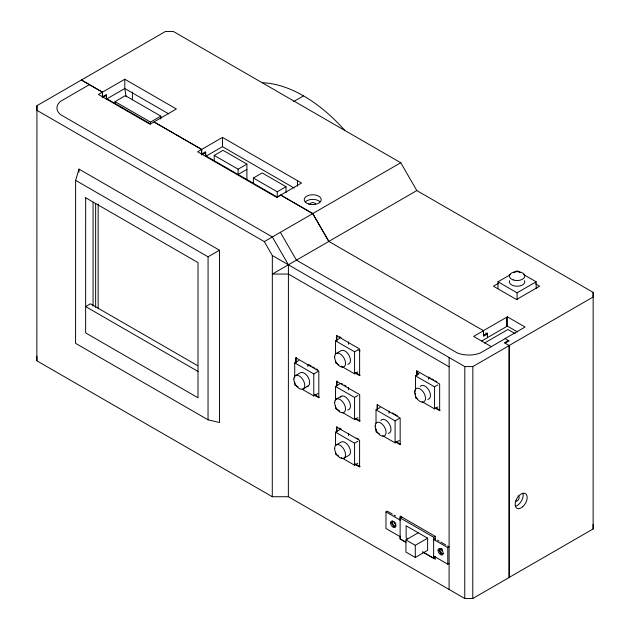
<?xml version="1.0" encoding="UTF-8"?>
<svg xmlns="http://www.w3.org/2000/svg" width="630" height="630" viewBox="0 0 630 630"><rect width="100%" height="100%" fill="white"/><g stroke="black" fill="none" stroke-linecap="round" stroke-linejoin="round"><path stroke-width="0.94" d="M508.426 340.46L504.409 342.775L509.229 345.563L509.182 577.482L472.791 598.5L464.759 598.5L288.359 496.716L272.286 496.724L36.855 360.809L36.934 105.682L165.391 31.5L173.431 31.5L400.759 162.745L416.824 190.583L593.145 292.375L593.129 528.956L509.119 577.458L509.119 345.516L593.129 297.006L593.145 292.375M75.624 180.361L75.584 343.35L208.042 419.816L219.476 422.486L219.508 250.22L79.026 169.116L75.624 180.361L208.073 256.82L219.508 250.22M79.018 172.053L79.026 169.116M93.059 306.101L93.082 202.285M102.43 97.729L102.438 92.161L81.38 80.002L102.43 92.161L102.43 96.799L106.446 94.476L106.446 99.115L124.803 88.515L124.803 79.238L176.353 108.998L149.979 124.244L98.422 94.484L124.803 79.238M106.446 99.123L106.446 95.406L103.233 97.264M201.655 155.012L201.663 149.444L153.996 121.929L201.624 149.428L201.624 154.066L205.64 151.751L205.64 156.39L222.477 146.672L294.147 188.047M205.671 156.405L205.671 152.688L202.458 154.547M208.042 419.816L208.073 256.82M272.286 496.724L272.333 255.528L264.301 241.613L36.91 110.337L36.934 105.682M288.359 496.716L288.406 264.797L272.341 236.967L60.661 114.707A20.089 11.6 0 0 1 60.653 101.257L89.413 84.648M295.698 363.447L295.698 357.73L318.811 371.062L318.811 397.735L314.685 395.356M336.491 431.763L336.491 427.006L359.604 440.338L359.596 467.011L354.643 464.152M336.507 340.389L336.507 335.625L359.62 348.965L359.62 375.637L354.666 372.779M336.593 386.095L336.593 381.339L359.706 394.671L359.698 421.344L354.745 418.485M377.055 409.429L377.063 404.673L400.168 418.005L400.168 444.678L395.215 441.819M400.129 536.083L400.129 538.941L405.988 542.32L400.113 538.894L400.113 517.891L401.806 516.907M400.137 519.892L400.137 516.088L435.283 536.374L435.283 540.186M416.54 375.433L416.54 370.668L439.653 384.009L439.653 410.681L434.7 407.823M417.005 375.543L417.005 371.078M449.095 589.459L449.143 357.541M464.759 598.5L464.806 366.581L272.333 255.528M472.791 598.5L472.839 366.581L509.229 345.563M280.689 195.079L312.724 213.57L328.797 241.408L483.517 330.718L483.517 336.278L487.533 333.963L485.832 332.979M487.533 333.963L487.533 337.672L481.808 340.98M593.129 528.956L593.145 524.325M36.855 360.809L36.879 356.155M115.046 103.43L115.046 101.627L125.37 95.665L160.839 116.14L160.839 119.007M115.046 101.627L150.515 122.102L160.839 116.14M205.742 155.799L277.231 197.072L301.542 183.039L222.477 137.395L197.647 151.767L276.727 197.418L280.744 195.103L312.787 213.601L328.86 241.432L272.333 274.082L288.422 274.066L449.143 366.817M293.611 101.587L303.51 95.87M214.239 160.705L214.239 155.413L223.036 150.334L246.905 164.115L246.905 179.802M214.239 155.413L238.101 169.194L246.905 164.115M246.905 169.399L238.101 174.478L238.101 169.194M253.37 183.298L253.37 178.006L262.167 172.927L286.036 186.708L286.036 192.591M253.37 178.006L277.231 191.788L286.036 186.708M312.724 213.57L400.759 162.745M264.301 241.613L312.787 213.601M328.797 241.408L416.824 190.583M294.706 377.26L294.706 362.888L298.833 360.502M335.483 354.194L335.483 340.783L339.609 338.397M295.454 375.598L300.392 372.747A7.702 4.441 60 0 1 308.566 378.079A7.702 4.441 60 0 1 306.967 386.426M336.231 353.493L341.169 350.642A7.702 4.441 60 0 1 349.343 355.974A7.702 4.441 60 0 1 347.744 364.321M294.706 362.888L313.787 373.905L317.914 371.519M335.483 340.783L354.564 351.8L357.871 349.894M303.148 388.93L308.094 386.08M498.007 288.477L498.007 281.799L510.45 274.609M513.773 272.695L517.088 270.782L520.412 272.695M498.165 283.468L493.424 286.201L516.529 299.541L539.626 286.201L535.5 283.823M302.172 389.23L313.787 395.939L317.914 393.553M341.287 366.172L354.564 373.834L357.871 371.928M335.483 400.798L335.483 386.426L339.609 384.048M498.007 281.799L517.088 292.816L536.169 281.799L536.169 288.477M336.231 399.144L341.169 396.286M335.483 386.426L354.564 397.443L357.871 395.538M505.102 343.192L509.119 340.877L505.102 338.554L525.058 327.033L507.386 316.827L483.407 330.671L483.407 335.31L487.423 332.994L487.423 337.633L507.386 326.104L517.49 331.939M483.517 330.718L473.634 336.428L491.313 346.634M415.469 391.159L415.469 375.827L418.769 373.921M484.565 342.996L507.953 329.49L515.183 333.664M342.114 412.296L354.564 419.485L357.871 417.572M335.483 445.583L335.483 432.172L339.609 429.786M376.016 423.242L376.016 409.831L380.15 407.445M505.213 338.601L480.469 352.894A20.089 11.6 0 0 1 457.183 352.894L296.439 260.159L280.366 232.328M415.469 375.827L434.55 386.844L437.858 384.938M336.231 444.882L341.169 442.032A7.702 4.441 60 0 1 348.87 446.473A7.702 4.441 60 0 1 348.87 455.364L343.925 458.215M335.483 432.172L354.564 443.189L357.871 441.276M376.016 409.831L395.097 420.848L399.231 418.462M422.1 401.696L434.55 408.878L437.858 406.972M341.287 457.561L354.564 465.224L357.871 463.31M382.654 435.7L395.097 442.882L399.231 440.496M400.113 536.673L385.969 528.507L385.969 511.946L387.3 511.182L392.293 514.064M407.76 538.878L406.137 537.949L406.137 525.79L427.62 538.193L427.62 550.344L415.288 557.471L405.925 552.061L405.925 539.91L418.257 532.791M405.925 539.91L415.288 545.312L427.62 538.193M400.113 517.891L433.645 537.248L435.338 536.272M434.968 538.705L433.645 539.469L447.788 547.635L449.111 546.864L447.45 545.911M422.746 551.959L433.645 558.251L435.338 557.274M433.645 556.03L447.788 564.197L449.111 563.425M464.806 366.581L472.839 366.581M523.727 274.609L536.169 281.799M168.745 113.888L124.803 88.515L126.126 96.768M106.958 98.76L150.515 123.913L150.515 122.102M430.203 377.921L428.55 376.968L428.55 379.291M431.849 378.874L433.503 379.827M435.157 380.78L436.803 381.733M339.468 336.696L341.121 337.648M435.976 407.933L440.102 410.311M417.123 398.822L415.469 397.861L415.469 393.073M355.147 372.425L360.092 375.283M338.798 364.731L335.483 362.817L335.483 360.903M308.582 364.526L311.055 365.951M312.708 366.904L314.354 367.857M316.008 368.81L317.654 369.763M341.121 383.3L342.767 384.253M344.421 385.206L346.067 386.159M392.38 412.894L397.333 415.753M314.354 394.53L319.308 397.388M355.974 418.548L360.092 420.927M396.506 441.945L400.633 444.331M298.022 386.836L294.706 384.922L294.706 382.048M339.625 410.862L335.483 408.468L335.483 405.594M379.331 433.786L376.016 431.865L376.016 428.991M339.468 428.085L341.121 429.038M356.793 438.086L358.446 439.039M197.71 365.699L90.46 303.786L85.641 306.574L198.001 371.432M355.147 463.806L360.092 466.665M338.798 456.12L335.483 454.206L335.483 452.285M393.955 515.025L395.616 515.986M437.464 540.146L439.134 541.107M440.795 542.068L445.788 544.95M385.969 511.946L400.113 520.112M422.73 551.982L435.283 559.227L435.283 556.369M417.005 372.621L419.005 373.787M358.092 349.76L360.092 350.926M517.088 292.816L517.088 299.494M507.386 316.827L507.386 326.104M506.583 317.292L506.583 326.568M447.788 547.635L447.788 564.197M441.929 548.683L441.929 550.998M434.55 386.844L434.55 408.878M433.645 537.248L433.645 558.251M415.288 545.312L415.288 557.471M395.097 420.848L395.097 442.882M394.482 522.057L394.482 523.609M389.08 410.988L389.08 413.304M377.527 404.318L377.527 409.083M354.564 351.8L354.564 373.834M354.564 397.443L354.564 419.485M354.564 443.189L354.564 465.224M348.548 341.94L348.548 344.256M348.548 387.584L348.548 389.907M348.548 433.322L348.548 435.645M336.995 335.27L336.995 340.988M336.995 380.914L336.995 385.678M336.995 426.66L336.995 431.416M313.787 373.905L313.787 395.939M307.755 364.825L307.755 366.369M297.525 180.723L297.525 186.283M296.21 357.383L296.21 362.14M277.231 191.788L277.231 197.072M222.477 137.395L222.477 146.672M132.41 91.956L132.41 99.831M98.154 203.978L98.154 308.787M95.634 203.474L95.634 307.306M395.923 525.672A2.843 1.638 60 0 1 393.632 526.034A2.843 1.638 60 0 1 391.978 522.593A2.843 1.638 60 0 1 393.986 521.632M394.986 522.522A2.843 1.638 60 0 1 395.404 523.128M395.727 523.798A2.843 1.638 60 0 1 395.923 524.475M443.189 553.518A2.843 1.638 60 0 1 440.598 552.967A2.843 1.638 60 0 1 439.559 549.47A2.843 1.638 60 0 1 441.969 549.415M262.741 82.774A136.356 78.726 60 0 1 344.72 130.339M522.971 493.44A8.521 4.922 -60 0 1 515.592 506.221M518.159 496.007A2.843 1.638 -60 0 1 518.742 499.094A2.843 1.638 -60 0 1 515.734 501.063M305.345 201.836A8.521 4.922 0 0 1 320.103 201.836M309.881 204.293A2.843 1.638 0 0 1 312.724 202.655A2.843 1.638 0 0 1 315.567 204.293M395.9 526.066A2.843 1.638 60 0 1 393.262 524.743A2.843 1.638 60 0 1 392.742 521.443M443.355 553.463A2.843 1.638 60 0 1 440.189 551.155A2.843 1.638 60 0 1 441.409 548.462M524.53 280.649A7.702 4.441 0 0 1 517.088 286.24A7.702 4.441 0 0 1 509.654 280.649M442.583 554.203A3.575 2.063 60 0 1 440.661 552.801M440.142 552.038A3.575 2.063 60 0 1 439.488 548.832M394.482 526.53A3.575 2.063 60 0 1 393.214 525.404M392.293 523.806A3.575 2.063 60 0 1 392.033 522.955M391.947 522.144A3.575 2.063 60 0 1 392.293 520.884M420.297 386.489A7.702 4.441 60 0 1 428.857 390.135A7.702 4.441 60 0 1 427.731 399.373M340.31 397.089A7.702 4.441 60 0 1 348.87 400.735A7.702 4.441 60 0 1 347.744 409.973M380.843 420.494A7.702 4.441 60 0 1 389.403 424.14A7.702 4.441 60 0 1 388.277 433.377M85.664 197.757L85.641 332.916L197.993 397.782L198.025 262.615L85.664 197.757M522.727 506.74A8.521 4.922 -60 0 0 525.428 493.534A8.521 4.922 -60 0 0 515.348 502.48A8.521 4.922 -60 0 0 522.727 506.74M308.464 203.915A8.521 4.922 0 0 0 321.245 199.655A8.521 4.922 0 0 0 308.464 195.394A8.521 4.922 0 0 0 308.464 203.915M513.237 279.94A7.702 4.441 0 0 0 524.79 276.09A7.702 4.441 0 0 0 513.237 272.239A7.702 4.441 0 0 0 513.237 279.94M390.624 522.908A3.575 2.063 60 0 0 394.419 527.633A3.575 2.063 60 0 0 394.419 522.569A3.575 2.063 60 0 0 390.624 522.908M438.07 550.305A3.575 2.063 60 0 0 441.866 555.03A3.575 2.063 60 0 0 441.866 549.966A3.575 2.063 60 0 0 438.07 550.305M334.632 448.402A7.702 4.441 60 0 0 342.799 458.561A7.702 4.441 60 0 0 342.799 447.678A7.702 4.441 60 0 0 334.632 448.402M334.632 357.021A7.702 4.441 60 0 0 342.799 367.18A7.702 4.441 60 0 0 342.799 356.289A7.702 4.441 60 0 0 334.632 357.021M414.619 392.065A7.702 4.441 60 0 0 422.785 402.224A7.702 4.441 60 0 0 422.785 391.332A7.702 4.441 60 0 0 414.619 392.065M334.632 402.664A7.702 4.441 60 0 0 342.799 412.823A7.702 4.441 60 0 0 342.799 401.94A7.702 4.441 60 0 0 334.632 402.664M293.856 379.126A7.702 4.441 60 0 0 302.022 389.285A7.702 4.441 60 0 0 302.022 378.394A7.702 4.441 60 0 0 293.856 379.126M375.173 426.069A7.702 4.441 60 0 0 383.339 436.228A7.702 4.441 60 0 0 383.339 425.337A7.702 4.441 60 0 0 375.173 426.069"/></g></svg>
